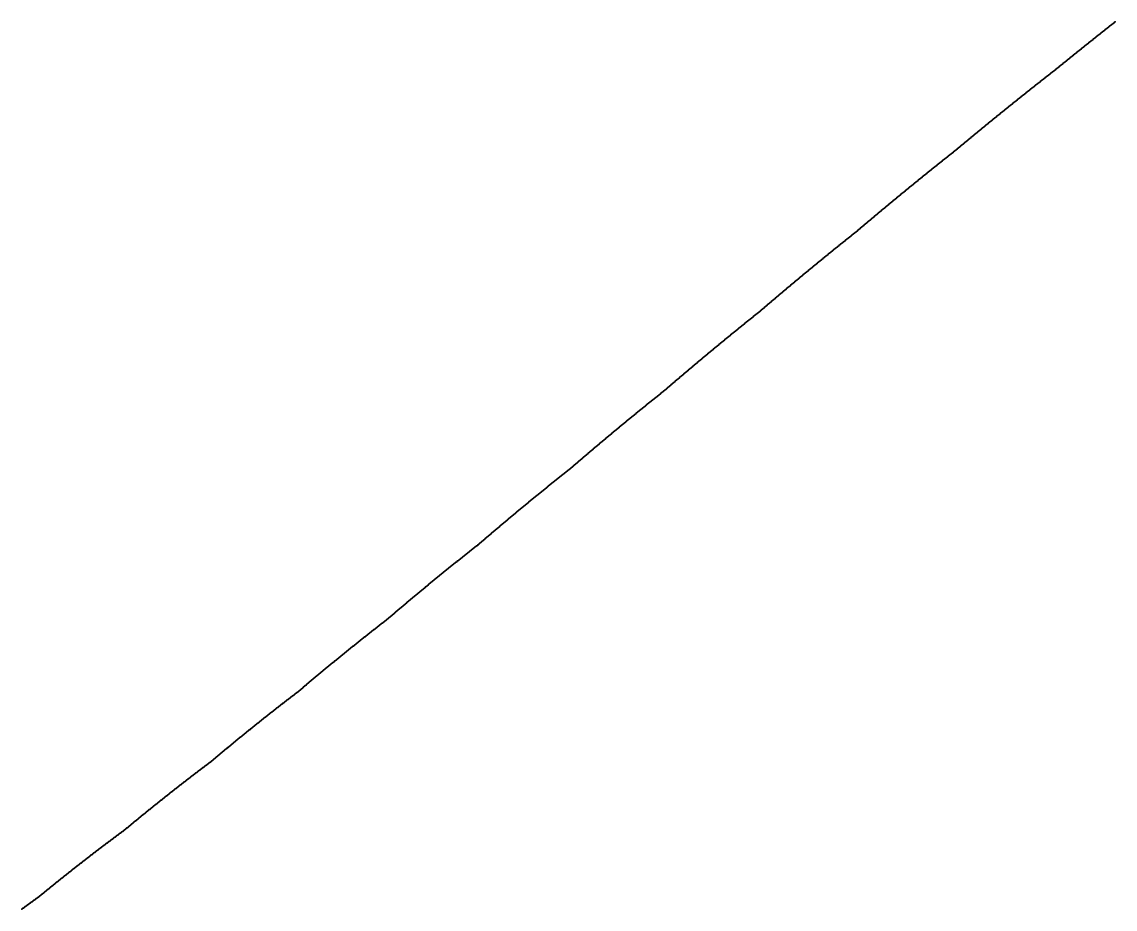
# Model space of a CAD drawing. Header units: metres. Extents: x 0 to 360, y 49 to 117.
# Drawn here: x 292.49 to 314.99, y 82.89 to 101.14 of the extents above; entities that cross this region are included whole.
import ezdxf

# ---------------------------------------------------------------- set-up
doc = ezdxf.new("R2010")
doc.units = ezdxf.units.M

msp = doc.modelspace()

# ---------------------------------------------------------------- linework, layer by layer
for p in [(314.826, 101.012), (314.836, 101.02), (314.845, 101.027), (314.855, 101.035), (314.865, 101.043), (314.874, 101.05), (314.884, 101.058), (314.894, 101.065), (314.903, 101.073), (314.913, 101.081), (314.923, 101.088), (314.932, 101.096), (314.942, 101.103), (314.951, 101.111), (314.961, 101.118), (314.971, 101.126), (314.98, 101.134), (314.99, 101.141), (314.537, 100.783), (314.547, 100.791), (314.557, 100.798), (314.566, 100.806), (314.576, 100.814), (314.585, 100.821), (314.595, 100.829), (314.605, 100.837), (314.614, 100.844), (314.624, 100.852), (314.634, 100.86), (314.643, 100.867), (314.653, 100.875), (314.662, 100.883), (314.672, 100.89), (314.682, 100.898), (314.691, 100.905), (314.701, 100.913), (314.711, 100.921), (314.72, 100.928), (314.73, 100.936), (314.739, 100.944), (314.749, 100.951), (314.759, 100.959), (314.768, 100.966), (314.778, 100.974), (314.788, 100.982), (314.797, 100.989), (314.807, 100.997), (314.816, 101.005), (314.259, 100.56), (314.269, 100.568), (314.278, 100.576), (314.288, 100.583), (314.297, 100.591), (314.307, 100.599), (314.317, 100.606), (314.326, 100.614), (314.336, 100.622), (314.345, 100.629), (314.355, 100.637), (314.364, 100.645), (314.374, 100.653), (314.384, 100.66), (314.393, 100.668), (314.403, 100.676), (314.412, 100.683), (314.422, 100.691), (314.432, 100.699), (314.441, 100.706), (314.451, 100.714), (314.461, 100.722), (314.47, 100.729), (314.48, 100.737), (314.489, 100.745), (314.499, 100.752), (314.509, 100.76), (314.518, 100.768), (314.528, 100.775), (313.981, 100.336), (313.991, 100.343), (314, 100.351), (314.01, 100.359), (314.02, 100.367), (314.029, 100.374), (314.039, 100.382), (314.048, 100.39), (314.058, 100.398), (314.067, 100.405), (314.077, 100.413), (314.087, 100.421), (314.096, 100.429), (314.106, 100.436), (314.115, 100.444), (314.125, 100.452), (314.134, 100.46), (314.144, 100.467), (314.154, 100.475), (314.163, 100.483), (314.173, 100.491), (314.182, 100.498), (314.192, 100.506), (314.201, 100.514), (314.211, 100.522), (314.221, 100.529), (314.23, 100.537), (314.24, 100.545), (314.249, 100.552), (313.704, 100.113), (313.714, 100.12), (313.723, 100.128), (313.733, 100.135), (313.742, 100.143), (313.752, 100.15), (313.762, 100.157), (313.771, 100.165), (313.781, 100.172), (313.79, 100.18), (313.8, 100.187), (313.809, 100.195), (313.819, 100.203), (313.828, 100.211), (313.838, 100.219), (313.848, 100.227), (313.857, 100.235), (313.867, 100.242), (313.876, 100.25), (313.886, 100.258), (313.895, 100.266), (313.905, 100.274), (313.914, 100.281), (313.924, 100.289), (313.934, 100.297), (313.943, 100.305), (313.953, 100.312), (313.962, 100.32), (313.972, 100.328), (313.419, 99.889), (313.428, 99.896), (313.438, 99.904), (313.447, 99.911), (313.457, 99.919), (313.466, 99.926), (313.476, 99.934), (313.485, 99.941), (313.495, 99.949), (313.504, 99.956), (313.514, 99.964), (313.523, 99.971), (313.533, 99.979), (313.542, 99.986), (313.552, 99.994), (313.561, 100.001), (313.571, 100.009), (313.58, 100.016), (313.59, 100.023), (313.599, 100.031), (313.609, 100.038), (313.619, 100.046), (313.628, 100.053), (313.638, 100.061), (313.647, 100.068), (313.657, 100.076), (313.666, 100.083), (313.676, 100.091), (313.685, 100.098), (313.695, 100.105), (313.134, 99.663), (313.143, 99.671), (313.152, 99.678), (313.162, 99.686), (313.171, 99.693), (313.181, 99.701), (313.19, 99.708), (313.2, 99.716), (313.209, 99.723), (313.219, 99.731), (313.228, 99.739), (313.238, 99.746), (313.247, 99.754), (313.257, 99.761), (313.266, 99.769), (313.276, 99.776), (313.285, 99.784), (313.295, 99.791), (313.304, 99.799), (313.314, 99.806), (313.323, 99.814), (313.333, 99.821), (313.342, 99.829), (313.352, 99.836), (313.361, 99.844), (313.371, 99.851), (313.381, 99.859), (313.39, 99.866), (313.4, 99.874), (313.409, 99.881), (312.849, 99.436), (312.859, 99.443), (312.868, 99.451), (312.878, 99.458), (312.887, 99.466), (312.897, 99.474), (312.906, 99.481), (312.915, 99.489), (312.925, 99.496), (312.934, 99.504), (312.944, 99.512), (312.953, 99.519), (312.963, 99.527), (312.972, 99.534), (312.982, 99.542), (312.991, 99.55), (313.001, 99.557), (313.01, 99.565), (313.02, 99.572), (313.029, 99.58), (313.039, 99.587), (313.048, 99.595), (313.058, 99.603), (313.067, 99.61), (313.077, 99.618), (313.086, 99.625), (313.096, 99.633), (313.105, 99.64), (313.115, 99.648), (313.124, 99.656), (312.575, 99.214), (312.585, 99.222), (312.594, 99.229), (312.603, 99.237), (312.613, 99.245), (312.622, 99.252), (312.632, 99.26), (312.641, 99.268), (312.651, 99.275), (312.66, 99.283), (312.67, 99.291), (312.679, 99.298), (312.688, 99.306), (312.698, 99.314), (312.707, 99.321), (312.717, 99.329), (312.726, 99.337), (312.736, 99.344), (312.745, 99.352), (312.755, 99.359), (312.764, 99.367), (312.774, 99.375), (312.783, 99.382), (312.792, 99.39), (312.802, 99.398), (312.811, 99.405), (312.821, 99.413), (312.83, 99.42), (312.84, 99.428), (312.292, 98.983), (312.302, 98.991), (312.311, 98.999), (312.321, 99.007), (312.33, 99.014), (312.339, 99.022), (312.349, 99.03), (312.358, 99.037), (312.368, 99.045), (312.377, 99.053), (312.386, 99.061), (312.396, 99.068), (312.405, 99.076), (312.415, 99.084), (312.424, 99.091), (312.434, 99.099), (312.443, 99.107), (312.452, 99.114), (312.462, 99.122), (312.471, 99.13), (312.481, 99.137), (312.49, 99.145), (312.5, 99.153), (312.509, 99.16), (312.518, 99.168), (312.528, 99.176), (312.537, 99.184), (312.547, 99.191), (312.556, 99.199), (312.566, 99.207), (312.02, 98.759), (312.029, 98.767), (312.038, 98.774), (312.048, 98.782), (312.057, 98.79), (312.067, 98.798), (312.076, 98.805), (312.085, 98.813), (312.095, 98.821), (312.104, 98.829), (312.114, 98.837), (312.123, 98.844), (312.132, 98.852), (312.142, 98.86), (312.151, 98.868), (312.161, 98.875), (312.17, 98.883), (312.179, 98.891), (312.189, 98.898), (312.198, 98.906), (312.208, 98.914), (312.217, 98.922), (312.226, 98.929), (312.236, 98.937), (312.245, 98.945), (312.255, 98.953), (312.264, 98.96), (312.273, 98.968), (312.283, 98.976), (311.748, 98.533), (311.757, 98.541), (311.766, 98.549), (311.776, 98.556), (311.785, 98.564), (311.794, 98.572), (311.804, 98.58), (311.813, 98.588), (311.823, 98.595), (311.832, 98.603), (311.841, 98.611), (311.851, 98.619), (311.86, 98.627), (311.869, 98.634), (311.879, 98.642), (311.888, 98.65), (311.898, 98.658), (311.907, 98.666), (311.916, 98.673), (311.926, 98.681), (311.935, 98.689), (311.945, 98.697), (311.954, 98.704), (311.963, 98.712), (311.973, 98.72), (311.982, 98.728), (311.991, 98.736), (312.001, 98.743), (312.01, 98.751), (311.467, 98.309), (311.476, 98.316), (311.486, 98.324), (311.495, 98.331), (311.504, 98.339), (311.514, 98.346), (311.523, 98.354), (311.532, 98.361), (311.542, 98.368), (311.551, 98.376), (311.56, 98.383), (311.57, 98.391), (311.579, 98.398), (311.589, 98.406), (311.598, 98.413), (311.607, 98.42), (311.617, 98.428), (311.626, 98.435), (311.635, 98.443), (311.645, 98.45), (311.654, 98.457), (311.663, 98.465), (311.673, 98.472), (311.682, 98.479), (311.691, 98.487), (311.701, 98.494), (311.71, 98.502), (311.72, 98.509), (311.729, 98.516), (311.738, 98.525), (311.187, 98.085), (311.196, 98.093), (311.206, 98.1), (311.215, 98.108), (311.224, 98.115), (311.234, 98.123), (311.243, 98.13), (311.252, 98.137), (311.262, 98.145), (311.271, 98.152), (311.28, 98.16), (311.29, 98.167), (311.299, 98.175), (311.308, 98.182), (311.318, 98.19), (311.327, 98.197), (311.336, 98.205), (311.346, 98.212), (311.355, 98.22), (311.364, 98.227), (311.374, 98.235), (311.383, 98.242), (311.392, 98.249), (311.402, 98.257), (311.411, 98.264), (311.42, 98.272), (311.43, 98.279), (311.439, 98.287), (311.448, 98.294), (311.458, 98.302), (310.908, 97.859), (310.917, 97.867), (310.927, 97.874), (310.936, 97.882), (310.945, 97.89), (310.954, 97.897), (310.964, 97.905), (310.973, 97.912), (310.982, 97.92), (310.992, 97.927), (311.001, 97.935), (311.01, 97.942), (311.02, 97.95), (311.029, 97.957), (311.038, 97.965), (311.047, 97.972), (311.057, 97.98), (311.066, 97.987), (311.075, 97.995), (311.085, 98.003), (311.094, 98.01), (311.103, 98.018), (311.113, 98.025), (311.122, 98.033), (311.131, 98.04), (311.141, 98.048), (311.15, 98.055), (311.159, 98.063), (311.168, 98.07), (311.178, 98.078), (310.639, 97.64), (310.648, 97.647), (310.657, 97.655), (310.667, 97.662), (310.676, 97.67), (310.685, 97.678), (310.694, 97.685), (310.704, 97.693), (310.713, 97.7), (310.722, 97.708), (310.732, 97.716), (310.741, 97.723), (310.75, 97.731), (310.759, 97.738), (310.769, 97.746), (310.778, 97.753), (310.787, 97.761), (310.797, 97.769), (310.806, 97.776), (310.815, 97.784), (310.824, 97.791), (310.834, 97.799), (310.843, 97.806), (310.852, 97.814), (310.862, 97.822), (310.871, 97.829), (310.88, 97.837), (310.889, 97.844), (310.899, 97.852), (310.361, 97.41), (310.37, 97.418), (310.38, 97.426), (310.389, 97.433), (310.398, 97.441), (310.407, 97.449), (310.417, 97.456), (310.426, 97.464), (310.435, 97.472), (310.444, 97.479), (310.454, 97.487), (310.463, 97.495), (310.472, 97.502), (310.481, 97.51), (310.491, 97.518), (310.5, 97.525), (310.509, 97.533), (310.518, 97.54), (310.528, 97.548), (310.537, 97.556), (310.546, 97.563), (310.555, 97.571), (310.565, 97.579), (310.574, 97.586), (310.583, 97.594), (310.592, 97.601), (310.602, 97.609), (310.611, 97.617), (310.62, 97.624), (310.63, 97.632), (310.093, 97.187), (310.103, 97.195), (310.112, 97.203), (310.121, 97.211), (310.13, 97.218), (310.139, 97.226), (310.149, 97.234), (310.158, 97.241), (310.167, 97.249), (310.176, 97.257), (310.186, 97.265), (310.195, 97.272), (310.204, 97.28), (310.213, 97.288), (310.223, 97.295), (310.232, 97.303), (310.241, 97.311), (310.25, 97.318), (310.259, 97.326), (310.269, 97.334), (310.278, 97.341), (310.287, 97.349), (310.296, 97.357), (310.306, 97.364), (310.315, 97.372), (310.324, 97.38), (310.333, 97.387), (310.343, 97.395), (310.352, 97.403), (309.826, 96.963), (309.835, 96.971), (309.845, 96.978), (309.854, 96.986), (309.863, 96.994), (309.872, 97.002), (309.881, 97.01), (309.891, 97.017), (309.9, 97.025), (309.909, 97.033), (309.918, 97.041), (309.928, 97.048), (309.937, 97.056), (309.946, 97.064), (309.955, 97.072), (309.964, 97.079), (309.974, 97.087), (309.983, 97.095), (309.992, 97.102), (310.001, 97.11), (310.01, 97.118), (310.02, 97.126), (310.029, 97.133), (310.038, 97.141), (310.047, 97.149), (310.056, 97.157), (310.066, 97.164), (310.075, 97.172), (310.084, 97.18), (309.551, 96.736), (309.56, 96.743), (309.569, 96.751), (309.578, 96.758), (309.587, 96.765), (309.597, 96.772), (309.606, 96.78), (309.615, 96.787), (309.624, 96.794), (309.633, 96.802), (309.643, 96.809), (309.652, 96.816), (309.661, 96.824), (309.67, 96.831), (309.679, 96.838), (309.688, 96.845), (309.698, 96.853), (309.707, 96.862), (309.716, 96.87), (309.725, 96.877), (309.734, 96.885), (309.744, 96.893), (309.753, 96.901), (309.762, 96.909), (309.771, 96.916), (309.78, 96.924), (309.79, 96.932), (309.799, 96.94), (309.808, 96.947), (309.817, 96.955), (309.267, 96.508), (309.276, 96.515), (309.285, 96.523), (309.294, 96.53), (309.303, 96.537), (309.313, 96.545), (309.322, 96.552), (309.331, 96.559), (309.34, 96.567), (309.349, 96.574), (309.358, 96.582), (309.367, 96.589), (309.377, 96.596), (309.386, 96.604), (309.395, 96.611), (309.404, 96.618), (309.413, 96.626), (309.422, 96.633), (309.432, 96.64), (309.441, 96.648), (309.45, 96.655), (309.459, 96.663), (309.468, 96.67), (309.477, 96.677), (309.487, 96.685), (309.496, 96.692), (309.505, 96.699), (309.514, 96.707), (309.523, 96.714), (309.532, 96.721), (309.542, 96.729), (308.993, 96.285), (309.002, 96.293), (309.011, 96.3), (309.02, 96.308), (309.029, 96.315), (309.038, 96.322), (309.047, 96.33), (309.057, 96.337), (309.066, 96.345), (309.075, 96.352), (309.084, 96.36), (309.093, 96.367), (309.102, 96.375), (309.111, 96.382), (309.121, 96.389), (309.13, 96.397), (309.139, 96.404), (309.148, 96.412), (309.157, 96.419), (309.166, 96.426), (309.175, 96.434), (309.184, 96.441), (309.194, 96.449), (309.203, 96.456), (309.212, 96.463), (309.221, 96.471), (309.23, 96.478), (309.239, 96.486), (309.248, 96.493), (309.258, 96.5), (308.719, 96.061), (308.728, 96.068), (308.738, 96.076), (308.747, 96.083), (308.756, 96.091), (308.765, 96.098), (308.774, 96.106), (308.783, 96.113), (308.792, 96.121), (308.801, 96.128), (308.81, 96.136), (308.819, 96.143), (308.829, 96.151), (308.838, 96.158), (308.847, 96.166), (308.856, 96.173), (308.865, 96.181), (308.874, 96.188), (308.883, 96.196), (308.892, 96.203), (308.902, 96.211), (308.911, 96.218), (308.92, 96.226), (308.929, 96.233), (308.938, 96.241), (308.947, 96.248), (308.956, 96.255), (308.965, 96.263), (308.974, 96.27), (308.984, 96.278), (308.447, 95.835), (308.456, 95.842), (308.465, 95.85), (308.474, 95.857), (308.483, 95.865), (308.492, 95.873), (308.501, 95.88), (308.51, 95.888), (308.519, 95.895), (308.528, 95.903), (308.538, 95.91), (308.547, 95.918), (308.556, 95.925), (308.565, 95.933), (308.574, 95.941), (308.583, 95.948), (308.592, 95.956), (308.601, 95.963), (308.61, 95.971), (308.619, 95.978), (308.628, 95.986), (308.637, 95.993), (308.647, 96.001), (308.656, 96.008), (308.665, 96.016), (308.674, 96.023), (308.683, 96.031), (308.692, 96.038), (308.701, 96.046), (308.71, 96.053), (308.184, 95.615), (308.193, 95.622), (308.202, 95.63), (308.211, 95.637), (308.22, 95.645), (308.229, 95.653), (308.238, 95.66), (308.247, 95.668), (308.256, 95.675), (308.265, 95.683), (308.274, 95.691), (308.283, 95.698), (308.293, 95.706), (308.302, 95.713), (308.311, 95.721), (308.32, 95.729), (308.329, 95.736), (308.338, 95.744), (308.347, 95.751), (308.356, 95.759), (308.365, 95.767), (308.374, 95.774), (308.383, 95.782), (308.392, 95.789), (308.401, 95.797), (308.41, 95.805), (308.419, 95.812), (308.429, 95.82), (308.438, 95.827), (307.913, 95.385), (307.922, 95.393), (307.931, 95.4), (307.94, 95.408), (307.949, 95.416), (307.958, 95.423), (307.967, 95.431), (307.976, 95.439), (307.985, 95.446), (307.994, 95.454), (308.003, 95.462), (308.012, 95.469), (308.021, 95.477), (308.03, 95.485), (308.039, 95.492), (308.048, 95.5), (308.057, 95.508), (308.066, 95.515), (308.075, 95.523), (308.084, 95.531), (308.093, 95.538), (308.102, 95.546), (308.111, 95.554), (308.121, 95.561), (308.13, 95.569), (308.139, 95.576), (308.148, 95.584), (308.157, 95.592), (308.166, 95.599), (308.175, 95.607), (307.651, 95.163), (307.66, 95.17), (307.669, 95.178), (307.678, 95.185), (307.687, 95.192), (307.696, 95.2), (307.705, 95.208), (307.714, 95.216), (307.723, 95.224), (307.732, 95.231), (307.741, 95.239), (307.75, 95.247), (307.759, 95.254), (307.768, 95.262), (307.777, 95.27), (307.786, 95.277), (307.795, 95.285), (307.804, 95.293), (307.813, 95.301), (307.822, 95.308), (307.831, 95.316), (307.84, 95.324), (307.849, 95.331), (307.858, 95.339), (307.868, 95.347), (307.877, 95.354), (307.886, 95.362), (307.895, 95.37), (307.904, 95.377), (307.372, 94.94), (307.381, 94.947), (307.39, 94.954), (307.399, 94.961), (307.408, 94.969), (307.417, 94.976), (307.426, 94.983), (307.435, 94.99), (307.444, 94.998), (307.453, 95.005), (307.462, 95.012), (307.471, 95.019), (307.48, 95.026), (307.489, 95.034), (307.498, 95.041), (307.507, 95.048), (307.516, 95.055), (307.525, 95.062), (307.534, 95.07), (307.543, 95.077), (307.552, 95.084), (307.561, 95.091), (307.57, 95.099), (307.579, 95.106), (307.588, 95.113), (307.597, 95.12), (307.606, 95.127), (307.615, 95.134), (307.624, 95.142), (307.633, 95.149), (307.642, 95.156), (307.094, 94.714), (307.103, 94.721), (307.112, 94.729), (307.121, 94.736), (307.13, 94.743), (307.139, 94.751), (307.148, 94.758), (307.157, 94.765), (307.166, 94.772), (307.175, 94.78), (307.184, 94.787), (307.193, 94.794), (307.202, 94.802), (307.211, 94.809), (307.22, 94.816), (307.229, 94.823), (307.238, 94.831), (307.247, 94.838), (307.256, 94.845), (307.265, 94.853), (307.274, 94.86), (307.283, 94.867), (307.292, 94.874), (307.301, 94.882), (307.31, 94.889), (307.319, 94.896), (307.327, 94.903), (307.336, 94.911), (307.345, 94.918), (307.354, 94.925), (307.363, 94.932), (306.817, 94.486), (306.826, 94.494), (306.835, 94.501), (306.844, 94.509), (306.853, 94.516), (306.862, 94.523), (306.871, 94.531), (306.88, 94.538), (306.889, 94.545), (306.897, 94.553), (306.906, 94.56), (306.915, 94.567), (306.924, 94.575), (306.933, 94.582), (306.942, 94.59), (306.951, 94.597), (306.96, 94.604), (306.969, 94.612), (306.978, 94.619), (306.987, 94.626), (306.996, 94.634), (307.005, 94.641), (307.014, 94.648), (307.023, 94.656), (307.032, 94.663), (307.041, 94.67), (307.05, 94.678), (307.059, 94.685), (307.067, 94.692), (307.076, 94.699), (307.085, 94.707), (306.549, 94.264), (306.558, 94.272), (306.567, 94.279), (306.576, 94.287), (306.585, 94.294), (306.594, 94.302), (306.603, 94.309), (306.612, 94.316), (306.621, 94.324), (306.63, 94.331), (306.639, 94.339), (306.648, 94.346), (306.656, 94.353), (306.665, 94.361), (306.674, 94.368), (306.683, 94.376), (306.692, 94.383), (306.701, 94.39), (306.71, 94.398), (306.719, 94.405), (306.728, 94.413), (306.737, 94.42), (306.746, 94.427), (306.755, 94.435), (306.763, 94.442), (306.772, 94.45), (306.781, 94.457), (306.79, 94.464), (306.799, 94.472), (306.808, 94.479), (306.274, 94.033), (306.283, 94.04), (306.291, 94.048), (306.3, 94.055), (306.309, 94.063), (306.318, 94.07), (306.327, 94.078), (306.336, 94.085), (306.345, 94.093), (306.354, 94.1), (306.363, 94.108), (306.371, 94.115), (306.38, 94.123), (306.389, 94.13), (306.398, 94.138), (306.407, 94.145), (306.416, 94.153), (306.425, 94.16), (306.434, 94.168), (306.443, 94.175), (306.452, 94.182), (306.46, 94.19), (306.469, 94.197), (306.478, 94.205), (306.487, 94.212), (306.496, 94.22), (306.505, 94.227), (306.514, 94.235), (306.523, 94.242), (306.532, 94.249), (306.541, 94.257), (306.016, 93.815), (306.025, 93.822), (306.034, 93.83), (306.043, 93.837), (306.052, 93.845), (306.061, 93.853), (306.07, 93.86), (306.078, 93.868), (306.087, 93.875), (306.096, 93.883), (306.105, 93.89), (306.114, 93.898), (306.123, 93.905), (306.132, 93.913), (306.14, 93.92), (306.149, 93.928), (306.158, 93.935), (306.167, 93.943), (306.176, 93.95), (306.185, 93.958), (306.194, 93.965), (306.203, 93.973), (306.211, 93.98), (306.22, 93.988), (306.229, 93.995), (306.238, 94.003), (306.247, 94.01), (306.256, 94.018), (306.265, 94.025), (305.751, 93.587), (305.76, 93.595), (305.769, 93.603), (305.777, 93.61), (305.786, 93.618), (305.795, 93.625), (305.804, 93.633), (305.813, 93.641), (305.822, 93.648), (305.83, 93.656), (305.839, 93.663), (305.848, 93.671), (305.857, 93.679), (305.866, 93.686), (305.875, 93.694), (305.884, 93.701), (305.892, 93.709), (305.901, 93.716), (305.91, 93.724), (305.919, 93.732), (305.928, 93.739), (305.937, 93.747), (305.945, 93.754), (305.954, 93.762), (305.963, 93.769), (305.972, 93.777), (305.981, 93.785), (305.99, 93.792), (305.999, 93.8), (306.007, 93.807), (305.468, 93.359), (305.477, 93.366), (305.486, 93.373), (305.495, 93.38), (305.504, 93.388), (305.512, 93.395), (305.521, 93.402), (305.53, 93.409), (305.539, 93.416), (305.548, 93.423), (305.557, 93.43), (305.565, 93.437), (305.574, 93.444), (305.583, 93.451), (305.592, 93.458), (305.601, 93.465), (305.61, 93.472), (305.618, 93.479), (305.627, 93.486), (305.636, 93.493), (305.645, 93.5), (305.654, 93.507), (305.662, 93.514), (305.671, 93.521), (305.68, 93.528), (305.689, 93.536), (305.698, 93.543), (305.707, 93.55), (305.715, 93.557), (305.724, 93.564), (305.733, 93.572), (305.742, 93.58), (305.196, 93.139), (305.204, 93.146), (305.213, 93.153), (305.222, 93.16), (305.231, 93.167), (305.239, 93.174), (305.248, 93.182), (305.257, 93.189), (305.266, 93.196), (305.275, 93.203), (305.283, 93.21), (305.292, 93.217), (305.301, 93.224), (305.31, 93.231), (305.319, 93.239), (305.327, 93.246), (305.336, 93.253), (305.345, 93.26), (305.354, 93.267), (305.363, 93.274), (305.371, 93.281), (305.38, 93.288), (305.389, 93.295), (305.398, 93.303), (305.407, 93.31), (305.416, 93.317), (305.424, 93.324), (305.433, 93.331), (305.442, 93.338), (305.451, 93.345), (305.46, 93.352), (304.915, 92.909), (304.923, 92.916), (304.932, 92.923), (304.941, 92.931), (304.95, 92.938), (304.958, 92.945), (304.967, 92.952), (304.976, 92.959), (304.985, 92.967), (304.994, 92.974), (305.002, 92.981), (305.011, 92.988), (305.02, 92.995), (305.029, 93.003), (305.037, 93.01), (305.046, 93.017), (305.055, 93.024), (305.064, 93.031), (305.073, 93.038), (305.081, 93.046), (305.09, 93.053), (305.099, 93.06), (305.108, 93.067), (305.116, 93.074), (305.125, 93.081), (305.134, 93.089), (305.143, 93.096), (305.152, 93.103), (305.16, 93.11), (305.169, 93.117), (305.178, 93.124), (305.187, 93.132), (304.643, 92.684), (304.652, 92.691), (304.661, 92.699), (304.669, 92.706), (304.678, 92.713), (304.687, 92.721), (304.696, 92.728), (304.704, 92.735), (304.713, 92.742), (304.722, 92.75), (304.731, 92.757), (304.739, 92.764), (304.748, 92.771), (304.757, 92.779), (304.766, 92.786), (304.774, 92.793), (304.783, 92.8), (304.792, 92.808), (304.801, 92.815), (304.809, 92.822), (304.818, 92.829), (304.827, 92.837), (304.836, 92.844), (304.845, 92.851), (304.853, 92.858), (304.862, 92.866), (304.871, 92.873), (304.88, 92.88), (304.888, 92.887), (304.897, 92.894), (304.906, 92.902), (304.381, 92.465), (304.39, 92.472), (304.399, 92.479), (304.407, 92.487), (304.416, 92.494), (304.425, 92.501), (304.434, 92.509), (304.442, 92.516), (304.451, 92.523), (304.46, 92.531), (304.469, 92.538), (304.477, 92.545), (304.486, 92.553), (304.495, 92.56), (304.503, 92.567), (304.512, 92.575), (304.521, 92.582), (304.53, 92.589), (304.538, 92.597), (304.547, 92.604), (304.556, 92.611), (304.565, 92.619), (304.573, 92.626), (304.582, 92.633), (304.591, 92.64), (304.6, 92.648), (304.608, 92.655), (304.617, 92.662), (304.626, 92.67), (304.634, 92.677), (304.111, 92.236), (304.12, 92.244), (304.129, 92.251), (304.137, 92.258), (304.146, 92.266), (304.155, 92.273), (304.164, 92.281), (304.172, 92.288), (304.181, 92.295), (304.19, 92.303), (304.198, 92.31), (304.207, 92.318), (304.216, 92.325), (304.224, 92.332), (304.233, 92.34), (304.242, 92.347), (304.251, 92.354), (304.259, 92.362), (304.268, 92.369), (304.277, 92.377), (304.285, 92.384), (304.294, 92.391), (304.303, 92.399), (304.312, 92.406), (304.32, 92.413), (304.329, 92.421), (304.338, 92.428), (304.346, 92.435), (304.355, 92.443), (304.364, 92.45), (304.373, 92.457), (303.851, 92.013), (303.859, 92.021), (303.868, 92.028), (303.877, 92.036), (303.886, 92.043), (303.894, 92.05), (303.903, 92.058), (303.912, 92.065), (303.92, 92.073), (303.929, 92.08), (303.938, 92.088), (303.946, 92.095), (303.955, 92.103), (303.964, 92.11), (303.972, 92.117), (303.981, 92.125), (303.99, 92.132), (303.998, 92.14), (304.007, 92.147), (304.016, 92.155), (304.024, 92.162), (304.033, 92.169), (304.042, 92.177), (304.051, 92.184), (304.059, 92.192), (304.068, 92.199), (304.077, 92.207), (304.085, 92.214), (304.094, 92.221), (304.103, 92.229), (303.574, 91.788), (303.582, 91.795), (303.591, 91.802), (303.6, 91.809), (303.608, 91.816), (303.617, 91.823), (303.626, 91.83), (303.634, 91.836), (303.643, 91.843), (303.652, 91.85), (303.66, 91.857), (303.669, 91.864), (303.677, 91.871), (303.686, 91.878), (303.695, 91.885), (303.703, 91.891), (303.712, 91.898), (303.721, 91.905), (303.729, 91.912), (303.738, 91.919), (303.747, 91.926), (303.755, 91.933), (303.764, 91.939), (303.773, 91.946), (303.781, 91.953), (303.79, 91.96), (303.799, 91.968), (303.807, 91.976), (303.816, 91.983), (303.825, 91.991), (303.833, 91.998), (303.842, 92.006), (303.289, 91.559), (303.297, 91.566), (303.306, 91.573), (303.314, 91.58), (303.323, 91.587), (303.332, 91.594), (303.34, 91.601), (303.349, 91.608), (303.358, 91.615), (303.366, 91.622), (303.375, 91.629), (303.384, 91.636), (303.392, 91.643), (303.401, 91.65), (303.409, 91.657), (303.418, 91.664), (303.427, 91.671), (303.435, 91.678), (303.444, 91.685), (303.453, 91.691), (303.461, 91.698), (303.47, 91.705), (303.479, 91.712), (303.487, 91.719), (303.496, 91.726), (303.504, 91.733), (303.513, 91.74), (303.522, 91.747), (303.53, 91.754), (303.539, 91.761), (303.548, 91.768), (303.556, 91.774), (303.565, 91.781), (303.013, 91.335), (303.022, 91.342), (303.03, 91.349), (303.039, 91.356), (303.047, 91.363), (303.056, 91.37), (303.065, 91.377), (303.073, 91.384), (303.082, 91.391), (303.09, 91.398), (303.099, 91.405), (303.108, 91.412), (303.116, 91.419), (303.125, 91.427), (303.133, 91.434), (303.142, 91.441), (303.151, 91.448), (303.159, 91.455), (303.168, 91.462), (303.177, 91.469), (303.185, 91.476), (303.194, 91.483), (303.202, 91.49), (303.211, 91.497), (303.22, 91.504), (303.228, 91.511), (303.237, 91.518), (303.245, 91.525), (303.254, 91.531), (303.263, 91.538), (303.271, 91.545), (303.28, 91.552), (302.738, 91.109), (302.747, 91.116), (302.755, 91.123), (302.764, 91.13), (302.772, 91.137), (302.781, 91.144), (302.79, 91.151), (302.798, 91.158), (302.807, 91.165), (302.815, 91.172), (302.824, 91.18), (302.832, 91.187), (302.841, 91.194), (302.85, 91.201), (302.858, 91.208), (302.867, 91.215), (302.875, 91.222), (302.884, 91.229), (302.893, 91.236), (302.901, 91.243), (302.91, 91.25), (302.918, 91.257), (302.927, 91.265), (302.936, 91.272), (302.944, 91.279), (302.953, 91.286), (302.961, 91.293), (302.97, 91.3), (302.979, 91.307), (302.987, 91.314), (302.996, 91.321), (303.004, 91.328), (302.473, 90.887), (302.481, 90.894), (302.49, 90.901), (302.498, 90.908), (302.507, 90.916), (302.515, 90.923), (302.524, 90.93), (302.532, 90.937), (302.541, 90.944), (302.55, 90.951), (302.558, 90.959), (302.567, 90.966), (302.575, 90.973), (302.584, 90.98), (302.592, 90.987), (302.601, 90.994), (302.61, 91.002), (302.618, 91.009), (302.627, 91.016), (302.635, 91.023), (302.644, 91.03), (302.652, 91.037), (302.661, 91.044), (302.669, 91.052), (302.678, 91.059), (302.687, 91.066), (302.695, 91.073), (302.704, 91.08), (302.712, 91.087), (302.721, 91.094), (302.73, 91.101), (302.208, 90.663), (302.216, 90.671), (302.225, 90.678), (302.233, 90.685), (302.242, 90.692), (302.25, 90.7), (302.259, 90.707), (302.267, 90.714), (302.276, 90.721), (302.284, 90.728), (302.293, 90.736), (302.302, 90.743), (302.31, 90.75), (302.319, 90.757), (302.327, 90.765), (302.336, 90.772), (302.344, 90.779), (302.353, 90.786), (302.361, 90.793), (302.37, 90.801), (302.378, 90.808), (302.387, 90.815), (302.396, 90.822), (302.404, 90.829), (302.413, 90.837), (302.421, 90.844), (302.43, 90.851), (302.438, 90.858), (302.447, 90.865), (302.455, 90.873), (302.464, 90.88), (301.943, 90.438), (301.952, 90.445), (301.961, 90.452), (301.969, 90.46), (301.978, 90.467), (301.986, 90.474), (301.995, 90.482), (302.003, 90.489), (302.012, 90.496), (302.02, 90.503), (302.029, 90.511), (302.037, 90.518), (302.046, 90.525), (302.054, 90.533), (302.063, 90.54), (302.071, 90.547), (302.08, 90.554), (302.088, 90.562), (302.097, 90.569), (302.105, 90.576), (302.114, 90.583), (302.122, 90.591), (302.131, 90.598), (302.139, 90.605), (302.148, 90.613), (302.156, 90.62), (302.165, 90.627), (302.174, 90.634), (302.182, 90.642), (302.191, 90.649), (302.199, 90.656), (301.663, 90.212), (301.672, 90.219), (301.68, 90.226), (301.689, 90.233), (301.697, 90.239), (301.705, 90.246), (301.714, 90.253), (301.722, 90.259), (301.731, 90.266), (301.739, 90.273), (301.748, 90.279), (301.756, 90.286), (301.765, 90.293), (301.773, 90.3), (301.782, 90.306), (301.79, 90.313), (301.799, 90.32), (301.807, 90.326), (301.816, 90.333), (301.824, 90.34), (301.833, 90.346), (301.841, 90.353), (301.85, 90.36), (301.858, 90.366), (301.867, 90.373), (301.875, 90.38), (301.884, 90.386), (301.892, 90.393), (301.901, 90.401), (301.909, 90.408), (301.918, 90.416), (301.926, 90.423), (301.935, 90.43), (301.383, 89.99), (301.392, 89.996), (301.4, 90.003), (301.409, 90.01), (301.417, 90.017), (301.426, 90.024), (301.434, 90.03), (301.443, 90.037), (301.451, 90.044), (301.46, 90.051), (301.468, 90.057), (301.477, 90.064), (301.485, 90.071), (301.493, 90.078), (301.502, 90.085), (301.51, 90.091), (301.519, 90.098), (301.527, 90.105), (301.536, 90.112), (301.544, 90.118), (301.553, 90.125), (301.561, 90.132), (301.57, 90.139), (301.578, 90.145), (301.587, 90.152), (301.595, 90.159), (301.604, 90.165), (301.612, 90.172), (301.621, 90.179), (301.629, 90.186), (301.638, 90.192), (301.646, 90.199), (301.655, 90.206), (301.104, 89.764), (301.113, 89.771), (301.121, 89.778), (301.13, 89.785), (301.138, 89.792), (301.147, 89.799), (301.155, 89.805), (301.164, 89.812), (301.172, 89.819), (301.18, 89.826), (301.189, 89.833), (301.197, 89.84), (301.206, 89.847), (301.214, 89.853), (301.223, 89.86), (301.231, 89.867), (301.24, 89.874), (301.248, 89.881), (301.257, 89.888), (301.265, 89.894), (301.273, 89.901), (301.282, 89.908), (301.29, 89.915), (301.299, 89.922), (301.307, 89.928), (301.316, 89.935), (301.324, 89.942), (301.333, 89.949), (301.341, 89.956), (301.35, 89.962), (301.358, 89.969), (301.366, 89.976), (301.375, 89.983), (300.826, 89.536), (300.835, 89.543), (300.843, 89.55), (300.852, 89.557), (300.86, 89.564), (300.868, 89.571), (300.877, 89.578), (300.885, 89.585), (300.894, 89.592), (300.902, 89.599), (300.911, 89.606), (300.919, 89.613), (300.927, 89.62), (300.936, 89.626), (300.944, 89.633), (300.953, 89.64), (300.961, 89.647), (300.97, 89.654), (300.978, 89.661), (300.986, 89.668), (300.995, 89.675), (301.003, 89.682), (301.012, 89.689), (301.02, 89.696), (301.029, 89.702), (301.037, 89.709), (301.045, 89.716), (301.054, 89.723), (301.062, 89.73), (301.071, 89.737), (301.079, 89.744), (301.088, 89.751), (301.096, 89.757), (300.557, 89.313), (300.566, 89.32), (300.574, 89.327), (300.583, 89.334), (300.591, 89.341), (300.599, 89.348), (300.608, 89.355), (300.616, 89.362), (300.625, 89.369), (300.633, 89.376), (300.641, 89.383), (300.65, 89.39), (300.658, 89.397), (300.667, 89.404), (300.675, 89.411), (300.683, 89.418), (300.692, 89.425), (300.7, 89.432), (300.709, 89.439), (300.717, 89.446), (300.725, 89.453), (300.734, 89.46), (300.742, 89.467), (300.751, 89.474), (300.759, 89.481), (300.767, 89.488), (300.776, 89.495), (300.784, 89.502), (300.793, 89.509), (300.801, 89.516), (300.81, 89.523), (300.818, 89.529), (300.289, 89.087), (300.298, 89.095), (300.306, 89.102), (300.314, 89.109), (300.323, 89.116), (300.331, 89.123), (300.339, 89.13), (300.348, 89.137), (300.356, 89.144), (300.365, 89.151), (300.373, 89.158), (300.381, 89.165), (300.39, 89.172), (300.398, 89.179), (300.406, 89.186), (300.415, 89.194), (300.423, 89.201), (300.432, 89.208), (300.44, 89.215), (300.448, 89.222), (300.457, 89.229), (300.465, 89.236), (300.474, 89.243), (300.482, 89.25), (300.49, 89.257), (300.499, 89.264), (300.507, 89.271), (300.515, 89.278), (300.524, 89.285), (300.532, 89.292), (300.541, 89.299), (300.549, 89.306), (300.022, 88.859), (300.03, 88.867), (300.038, 88.874), (300.047, 88.881), (300.055, 88.888), (300.063, 88.895), (300.072, 88.903), (300.08, 88.91), (300.088, 88.917), (300.097, 88.924), (300.105, 88.931), (300.114, 88.938), (300.122, 88.945), (300.13, 88.952), (300.139, 88.96), (300.147, 88.967), (300.155, 88.974), (300.164, 88.981), (300.172, 88.988), (300.18, 88.995), (300.189, 89.002), (300.197, 89.009), (300.206, 89.017), (300.214, 89.024), (300.222, 89.031), (300.231, 89.038), (300.239, 89.045), (300.247, 89.052), (300.256, 89.059), (300.264, 89.066), (300.272, 89.073), (300.281, 89.08), (299.738, 88.639), (299.747, 88.645), (299.755, 88.652), (299.763, 88.658), (299.772, 88.665), (299.78, 88.671), (299.788, 88.678), (299.797, 88.684), (299.805, 88.691), (299.813, 88.697), (299.822, 88.704), (299.83, 88.71), (299.838, 88.717), (299.847, 88.723), (299.855, 88.73), (299.863, 88.736), (299.872, 88.743), (299.88, 88.749), (299.888, 88.756), (299.897, 88.762), (299.905, 88.769), (299.913, 88.775), (299.922, 88.782), (299.93, 88.788), (299.938, 88.795), (299.947, 88.801), (299.955, 88.807), (299.963, 88.814), (299.972, 88.82), (299.98, 88.827), (299.988, 88.833), (299.997, 88.84), (300.005, 88.846), (300.013, 88.853), (299.456, 88.415), (299.464, 88.422), (299.472, 88.428), (299.48, 88.435), (299.489, 88.441), (299.497, 88.448), (299.505, 88.455), (299.514, 88.461), (299.522, 88.468), (299.53, 88.474), (299.539, 88.481), (299.547, 88.488), (299.555, 88.494), (299.564, 88.501), (299.572, 88.507), (299.58, 88.514), (299.588, 88.521), (299.597, 88.527), (299.605, 88.534), (299.613, 88.54), (299.622, 88.547), (299.63, 88.553), (299.638, 88.56), (299.647, 88.567), (299.655, 88.573), (299.663, 88.58), (299.672, 88.586), (299.68, 88.593), (299.688, 88.599), (299.697, 88.606), (299.705, 88.612), (299.713, 88.619), (299.722, 88.625), (299.73, 88.632), (299.174, 88.189), (299.182, 88.195), (299.19, 88.202), (299.199, 88.209), (299.207, 88.216), (299.215, 88.222), (299.223, 88.229), (299.232, 88.236), (299.24, 88.242), (299.248, 88.249), (299.257, 88.256), (299.265, 88.262), (299.273, 88.269), (299.281, 88.276), (299.29, 88.282), (299.298, 88.289), (299.306, 88.296), (299.315, 88.302), (299.323, 88.309), (299.331, 88.316), (299.339, 88.322), (299.348, 88.329), (299.356, 88.336), (299.364, 88.342), (299.373, 88.349), (299.381, 88.355), (299.389, 88.362), (299.397, 88.369), (299.406, 88.375), (299.414, 88.382), (299.422, 88.389), (299.431, 88.395), (299.439, 88.402), (299.447, 88.408), (298.893, 87.96), (298.901, 87.966), (298.909, 87.973), (298.917, 87.98), (298.926, 87.987), (298.934, 87.994), (298.942, 88), (298.95, 88.007), (298.959, 88.014), (298.967, 88.021), (298.975, 88.027), (298.983, 88.034), (298.992, 88.041), (299, 88.048), (299.008, 88.054), (299.017, 88.061), (299.025, 88.068), (299.033, 88.075), (299.041, 88.081), (299.05, 88.088), (299.058, 88.095), (299.066, 88.101), (299.074, 88.108), (299.083, 88.115), (299.091, 88.122), (299.099, 88.128), (299.107, 88.135), (299.116, 88.142), (299.124, 88.149), (299.132, 88.155), (299.141, 88.162), (299.149, 88.169), (299.157, 88.175), (299.165, 88.182), (298.621, 87.735), (298.629, 87.742), (298.637, 87.748), (298.645, 87.755), (298.653, 87.762), (298.662, 87.769), (298.67, 87.776), (298.678, 87.783), (298.686, 87.789), (298.695, 87.796), (298.703, 87.803), (298.711, 87.81), (298.719, 87.817), (298.728, 87.824), (298.736, 87.83), (298.744, 87.837), (298.752, 87.844), (298.761, 87.851), (298.769, 87.858), (298.777, 87.865), (298.785, 87.871), (298.794, 87.878), (298.802, 87.885), (298.81, 87.892), (298.818, 87.899), (298.827, 87.905), (298.835, 87.912), (298.843, 87.919), (298.851, 87.926), (298.86, 87.933), (298.868, 87.939), (298.876, 87.946), (298.884, 87.953), (298.357, 87.514), (298.366, 87.521), (298.374, 87.528), (298.382, 87.535), (298.39, 87.542), (298.399, 87.549), (298.407, 87.556), (298.415, 87.563), (298.423, 87.57), (298.431, 87.576), (298.44, 87.583), (298.448, 87.59), (298.456, 87.597), (298.464, 87.604), (298.472, 87.611), (298.481, 87.618), (298.489, 87.625), (298.497, 87.632), (298.505, 87.639), (298.514, 87.645), (298.522, 87.652), (298.53, 87.659), (298.538, 87.666), (298.546, 87.673), (298.555, 87.68), (298.563, 87.687), (298.571, 87.694), (298.579, 87.7), (298.588, 87.707), (298.596, 87.714), (298.604, 87.721), (298.612, 87.728), (298.079, 87.287), (298.087, 87.293), (298.095, 87.299), (298.103, 87.305), (298.111, 87.312), (298.12, 87.318), (298.128, 87.324), (298.136, 87.331), (298.144, 87.337), (298.152, 87.343), (298.161, 87.349), (298.169, 87.355), (298.177, 87.362), (298.185, 87.368), (298.193, 87.375), (298.202, 87.382), (298.21, 87.389), (298.218, 87.396), (298.226, 87.403), (298.234, 87.41), (298.243, 87.417), (298.251, 87.424), (298.259, 87.431), (298.267, 87.438), (298.275, 87.445), (298.284, 87.452), (298.292, 87.459), (298.3, 87.466), (298.308, 87.473), (298.316, 87.48), (298.325, 87.487), (298.333, 87.493), (298.341, 87.5), (298.349, 87.507), (297.784, 87.059), (297.792, 87.066), (297.801, 87.072), (297.809, 87.078), (297.817, 87.085), (297.825, 87.091), (297.833, 87.097), (297.841, 87.104), (297.85, 87.11), (297.858, 87.116), (297.866, 87.123), (297.874, 87.129), (297.882, 87.135), (297.89, 87.142), (297.899, 87.148), (297.907, 87.154), (297.915, 87.161), (297.923, 87.167), (297.931, 87.173), (297.94, 87.18), (297.948, 87.186), (297.956, 87.192), (297.964, 87.199), (297.972, 87.205), (297.98, 87.211), (297.989, 87.218), (297.997, 87.224), (298.005, 87.23), (298.013, 87.236), (298.021, 87.243), (298.03, 87.249), (298.038, 87.255), (298.046, 87.262), (298.054, 87.268), (298.062, 87.274), (298.07, 87.28), (297.499, 86.835), (297.507, 86.841), (297.515, 86.848), (297.523, 86.854), (297.531, 86.861), (297.54, 86.867), (297.548, 86.874), (297.556, 86.88), (297.564, 86.887), (297.572, 86.893), (297.58, 86.899), (297.589, 86.906), (297.597, 86.912), (297.605, 86.919), (297.613, 86.925), (297.621, 86.932), (297.629, 86.938), (297.637, 86.944), (297.646, 86.951), (297.654, 86.957), (297.662, 86.964), (297.67, 86.97), (297.678, 86.976), (297.686, 86.983), (297.695, 86.989), (297.703, 86.996), (297.711, 87.002), (297.719, 87.008), (297.727, 87.015), (297.735, 87.021), (297.743, 87.027), (297.752, 87.034), (297.76, 87.04), (297.768, 87.047), (297.776, 87.053), (297.222, 86.614), (297.231, 86.621), (297.239, 86.627), (297.247, 86.634), (297.255, 86.64), (297.263, 86.647), (297.271, 86.653), (297.279, 86.66), (297.287, 86.666), (297.296, 86.673), (297.304, 86.679), (297.312, 86.686), (297.32, 86.692), (297.328, 86.699), (297.336, 86.705), (297.344, 86.712), (297.352, 86.718), (297.361, 86.725), (297.369, 86.731), (297.377, 86.738), (297.385, 86.744), (297.393, 86.751), (297.401, 86.757), (297.409, 86.764), (297.418, 86.77), (297.426, 86.777), (297.434, 86.783), (297.442, 86.79), (297.45, 86.796), (297.458, 86.803), (297.466, 86.809), (297.474, 86.816), (297.483, 86.822), (297.491, 86.829), (296.947, 86.39), (296.955, 86.397), (296.963, 86.404), (296.971, 86.41), (296.979, 86.417), (296.987, 86.424), (296.995, 86.43), (297.003, 86.437), (297.012, 86.443), (297.02, 86.45), (297.028, 86.457), (297.036, 86.463), (297.044, 86.47), (297.052, 86.476), (297.06, 86.483), (297.068, 86.489), (297.076, 86.496), (297.085, 86.503), (297.093, 86.509), (297.101, 86.516), (297.109, 86.522), (297.117, 86.529), (297.125, 86.536), (297.133, 86.542), (297.141, 86.549), (297.149, 86.555), (297.158, 86.562), (297.166, 86.568), (297.174, 86.575), (297.182, 86.581), (297.19, 86.588), (297.198, 86.595), (297.206, 86.601), (297.214, 86.608), (296.672, 86.164), (296.68, 86.171), (296.688, 86.177), (296.696, 86.184), (296.704, 86.191), (296.712, 86.197), (296.72, 86.204), (296.728, 86.211), (296.736, 86.217), (296.745, 86.224), (296.753, 86.231), (296.761, 86.238), (296.769, 86.244), (296.777, 86.251), (296.785, 86.258), (296.793, 86.264), (296.801, 86.271), (296.809, 86.278), (296.817, 86.284), (296.825, 86.291), (296.833, 86.298), (296.842, 86.304), (296.85, 86.311), (296.858, 86.317), (296.866, 86.324), (296.874, 86.331), (296.882, 86.337), (296.89, 86.344), (296.898, 86.351), (296.906, 86.357), (296.914, 86.364), (296.922, 86.371), (296.931, 86.377), (296.939, 86.384), (296.398, 85.935), (296.406, 85.942), (296.414, 85.948), (296.422, 85.955), (296.43, 85.962), (296.438, 85.969), (296.446, 85.975), (296.454, 85.982), (296.462, 85.989), (296.47, 85.996), (296.478, 86.002), (296.486, 86.009), (296.494, 86.016), (296.502, 86.023), (296.51, 86.029), (296.518, 86.036), (296.527, 86.043), (296.535, 86.05), (296.543, 86.056), (296.551, 86.063), (296.559, 86.07), (296.567, 86.077), (296.575, 86.083), (296.583, 86.09), (296.591, 86.097), (296.599, 86.104), (296.607, 86.11), (296.615, 86.117), (296.623, 86.124), (296.631, 86.13), (296.64, 86.137), (296.648, 86.144), (296.656, 86.151), (296.664, 86.157), (296.108, 85.715), (296.116, 85.721), (296.124, 85.727), (296.132, 85.733), (296.14, 85.739), (296.148, 85.745), (296.156, 85.751), (296.164, 85.757), (296.172, 85.763), (296.18, 85.769), (296.188, 85.776), (296.196, 85.782), (296.204, 85.788), (296.213, 85.794), (296.221, 85.8), (296.229, 85.806), (296.237, 85.812), (296.245, 85.818), (296.253, 85.824), (296.261, 85.83), (296.269, 85.836), (296.277, 85.842), (296.285, 85.848), (296.293, 85.854), (296.301, 85.86), (296.309, 85.867), (296.317, 85.873), (296.325, 85.879), (296.333, 85.885), (296.341, 85.891), (296.349, 85.897), (296.357, 85.903), (296.365, 85.909), (296.373, 85.915), (296.381, 85.921), (296.39, 85.928), (295.811, 85.486), (295.819, 85.493), (295.827, 85.499), (295.835, 85.505), (295.843, 85.511), (295.851, 85.518), (295.859, 85.524), (295.867, 85.53), (295.875, 85.536), (295.883, 85.542), (295.891, 85.548), (295.899, 85.555), (295.907, 85.561), (295.916, 85.567), (295.924, 85.573), (295.932, 85.579), (295.94, 85.586), (295.948, 85.592), (295.956, 85.598), (295.964, 85.604), (295.972, 85.61), (295.98, 85.616), (295.988, 85.623), (295.996, 85.629), (296.004, 85.635), (296.012, 85.641), (296.02, 85.647), (296.028, 85.653), (296.036, 85.659), (296.044, 85.666), (296.052, 85.672), (296.06, 85.678), (296.068, 85.684), (296.076, 85.69), (296.084, 85.696), (296.092, 85.702), (296.1, 85.708), (295.523, 85.261), (295.531, 85.267), (295.539, 85.274), (295.547, 85.28), (295.555, 85.286), (295.563, 85.293), (295.571, 85.299), (295.579, 85.305), (295.587, 85.311), (295.595, 85.318), (295.603, 85.324), (295.611, 85.33), (295.619, 85.337), (295.627, 85.343), (295.635, 85.349), (295.643, 85.355), (295.651, 85.362), (295.659, 85.368), (295.667, 85.374), (295.675, 85.38), (295.683, 85.387), (295.691, 85.393), (295.699, 85.399), (295.707, 85.405), (295.715, 85.412), (295.723, 85.418), (295.731, 85.424), (295.739, 85.43), (295.747, 85.437), (295.755, 85.443), (295.763, 85.449), (295.771, 85.455), (295.779, 85.462), (295.787, 85.468), (295.795, 85.474), (295.803, 85.48), (295.244, 85.039), (295.252, 85.045), (295.26, 85.052), (295.268, 85.058), (295.276, 85.064), (295.284, 85.071), (295.292, 85.077), (295.3, 85.083), (295.308, 85.09), (295.316, 85.096), (295.324, 85.103), (295.332, 85.109), (295.34, 85.115), (295.348, 85.122), (295.356, 85.128), (295.364, 85.134), (295.372, 85.141), (295.38, 85.147), (295.388, 85.153), (295.396, 85.16), (295.404, 85.166), (295.412, 85.173), (295.42, 85.179), (295.428, 85.185), (295.436, 85.192), (295.444, 85.198), (295.452, 85.204), (295.46, 85.211), (295.468, 85.217), (295.476, 85.223), (295.484, 85.23), (295.492, 85.236), (295.5, 85.242), (295.508, 85.248), (295.515, 85.255), (294.966, 84.813), (294.974, 84.82), (294.982, 84.826), (294.99, 84.833), (294.998, 84.839), (295.006, 84.846), (295.014, 84.852), (295.022, 84.859), (295.03, 84.865), (295.038, 84.872), (295.045, 84.878), (295.053, 84.884), (295.061, 84.891), (295.069, 84.897), (295.077, 84.904), (295.085, 84.91), (295.093, 84.917), (295.101, 84.923), (295.109, 84.93), (295.117, 84.936), (295.125, 84.942), (295.133, 84.949), (295.141, 84.955), (295.149, 84.962), (295.157, 84.968), (295.165, 84.975), (295.173, 84.981), (295.181, 84.987), (295.189, 84.994), (295.197, 85), (295.205, 85.007), (295.213, 85.013), (295.22, 85.02), (295.228, 85.026), (295.236, 85.032), (294.688, 84.585), (294.696, 84.591), (294.704, 84.598), (294.712, 84.605), (294.72, 84.611), (294.728, 84.618), (294.736, 84.624), (294.744, 84.631), (294.752, 84.637), (294.76, 84.644), (294.768, 84.65), (294.776, 84.657), (294.784, 84.663), (294.791, 84.67), (294.799, 84.677), (294.807, 84.683), (294.815, 84.69), (294.823, 84.696), (294.831, 84.703), (294.839, 84.709), (294.847, 84.716), (294.855, 84.722), (294.863, 84.729), (294.871, 84.735), (294.879, 84.742), (294.887, 84.748), (294.895, 84.755), (294.903, 84.761), (294.91, 84.768), (294.918, 84.774), (294.926, 84.781), (294.934, 84.787), (294.942, 84.794), (294.95, 84.8), (294.958, 84.807), (294.396, 84.361), (294.404, 84.367), (294.412, 84.372), (294.42, 84.378), (294.427, 84.384), (294.435, 84.39), (294.443, 84.396), (294.451, 84.402), (294.459, 84.408), (294.467, 84.414), (294.475, 84.419), (294.483, 84.425), (294.491, 84.431), (294.499, 84.437), (294.506, 84.443), (294.514, 84.449), (294.522, 84.454), (294.53, 84.46), (294.538, 84.466), (294.546, 84.472), (294.554, 84.478), (294.562, 84.484), (294.57, 84.489), (294.578, 84.495), (294.586, 84.501), (294.593, 84.507), (294.601, 84.513), (294.609, 84.519), (294.617, 84.525), (294.625, 84.532), (294.633, 84.539), (294.641, 84.545), (294.649, 84.552), (294.657, 84.559), (294.665, 84.565), (294.673, 84.572), (294.681, 84.578), (294.096, 84.135), (294.104, 84.141), (294.112, 84.147), (294.12, 84.153), (294.128, 84.159), (294.136, 84.165), (294.143, 84.171), (294.151, 84.177), (294.159, 84.183), (294.167, 84.189), (294.175, 84.195), (294.183, 84.201), (294.191, 84.207), (294.199, 84.213), (294.206, 84.219), (294.214, 84.225), (294.222, 84.231), (294.23, 84.237), (294.238, 84.243), (294.246, 84.248), (294.254, 84.254), (294.262, 84.26), (294.27, 84.266), (294.277, 84.272), (294.285, 84.278), (294.293, 84.284), (294.301, 84.29), (294.309, 84.296), (294.317, 84.302), (294.325, 84.308), (294.333, 84.314), (294.341, 84.319), (294.348, 84.325), (294.356, 84.331), (294.364, 84.337), (294.372, 84.343), (294.38, 84.349), (294.388, 84.355), (293.805, 83.912), (293.813, 83.918), (293.821, 83.924), (293.829, 83.93), (293.837, 83.936), (293.844, 83.942), (293.852, 83.948), (293.86, 83.954), (293.868, 83.96), (293.876, 83.966), (293.884, 83.972), (293.892, 83.979), (293.899, 83.985), (293.907, 83.991), (293.915, 83.997), (293.923, 84.003), (293.931, 84.009), (293.939, 84.015), (293.947, 84.021), (293.954, 84.027), (293.962, 84.033), (293.97, 84.039), (293.978, 84.045), (293.986, 84.051), (293.994, 84.057), (294.002, 84.063), (294.01, 84.069), (294.017, 84.075), (294.025, 84.081), (294.033, 84.087), (294.041, 84.093), (294.049, 84.099), (294.057, 84.105), (294.065, 84.111), (294.072, 84.117), (294.08, 84.123), (294.088, 84.129), (293.523, 83.691), (293.531, 83.697), (293.538, 83.703), (293.546, 83.709), (293.554, 83.716), (293.562, 83.722), (293.57, 83.728), (293.578, 83.734), (293.585, 83.74), (293.593, 83.746), (293.601, 83.753), (293.609, 83.759), (293.617, 83.765), (293.625, 83.771), (293.633, 83.777), (293.64, 83.783), (293.648, 83.789), (293.656, 83.796), (293.664, 83.802), (293.672, 83.808), (293.68, 83.814), (293.687, 83.82), (293.695, 83.826), (293.703, 83.832), (293.711, 83.838), (293.719, 83.845), (293.727, 83.851), (293.734, 83.857), (293.742, 83.863), (293.75, 83.869), (293.758, 83.875), (293.766, 83.881), (293.774, 83.887), (293.782, 83.893), (293.789, 83.9), (293.797, 83.906), (293.233, 83.46), (293.241, 83.466), (293.249, 83.473), (293.257, 83.479), (293.265, 83.485), (293.273, 83.492), (293.28, 83.498), (293.288, 83.504), (293.296, 83.51), (293.304, 83.517), (293.312, 83.523), (293.319, 83.529), (293.327, 83.535), (293.335, 83.542), (293.343, 83.548), (293.351, 83.554), (293.358, 83.56), (293.366, 83.567), (293.374, 83.573), (293.382, 83.579), (293.39, 83.585), (293.398, 83.591), (293.405, 83.598), (293.413, 83.604), (293.421, 83.61), (293.429, 83.616), (293.437, 83.623), (293.445, 83.629), (293.452, 83.635), (293.46, 83.641), (293.468, 83.647), (293.476, 83.654), (293.484, 83.66), (293.492, 83.666), (293.499, 83.672), (293.507, 83.678), (293.515, 83.685), (292.96, 83.239), (292.968, 83.245), (292.976, 83.251), (292.984, 83.258), (292.992, 83.264), (292.999, 83.271), (293.007, 83.277), (293.015, 83.283), (293.023, 83.29), (293.031, 83.296), (293.038, 83.302), (293.046, 83.309), (293.054, 83.315), (293.062, 83.321), (293.07, 83.328), (293.077, 83.334), (293.085, 83.34), (293.093, 83.347), (293.101, 83.353), (293.109, 83.359), (293.116, 83.366), (293.124, 83.372), (293.132, 83.378), (293.14, 83.385), (293.148, 83.391), (293.155, 83.397), (293.163, 83.404), (293.171, 83.41), (293.179, 83.416), (293.187, 83.422), (293.194, 83.429), (293.202, 83.435), (293.21, 83.441), (293.218, 83.448), (293.226, 83.454), (292.665, 83.015), (292.673, 83.02), (292.68, 83.026), (292.688, 83.032), (292.696, 83.037), (292.704, 83.043), (292.712, 83.049), (292.719, 83.054), (292.727, 83.06), (292.735, 83.066), (292.743, 83.071), (292.75, 83.077), (292.758, 83.083), (292.766, 83.088), (292.774, 83.094), (292.781, 83.099), (292.789, 83.105), (292.797, 83.111), (292.805, 83.116), (292.813, 83.122), (292.82, 83.128), (292.828, 83.133), (292.836, 83.139), (292.844, 83.144), (292.851, 83.15), (292.859, 83.156), (292.867, 83.162), (292.875, 83.168), (292.883, 83.175), (292.89, 83.181), (292.898, 83.188), (292.906, 83.194), (292.914, 83.2), (292.922, 83.207), (292.929, 83.213), (292.937, 83.22), (292.945, 83.226), (292.953, 83.232), (292.494, 82.89), (292.502, 82.895), (292.51, 82.901), (292.517, 82.907), (292.525, 82.912), (292.533, 82.918), (292.541, 82.924), (292.548, 82.93), (292.556, 82.935), (292.564, 82.941), (292.572, 82.947), (292.579, 82.952), (292.587, 82.958), (292.595, 82.964), (292.603, 82.969), (292.611, 82.975), (292.618, 82.981), (292.626, 82.986), (292.634, 82.992), (292.642, 82.998), (292.649, 83.003), (292.657, 83.009)]:
    msp.add_point(p)

doc.saveas('drawing.dxf')
